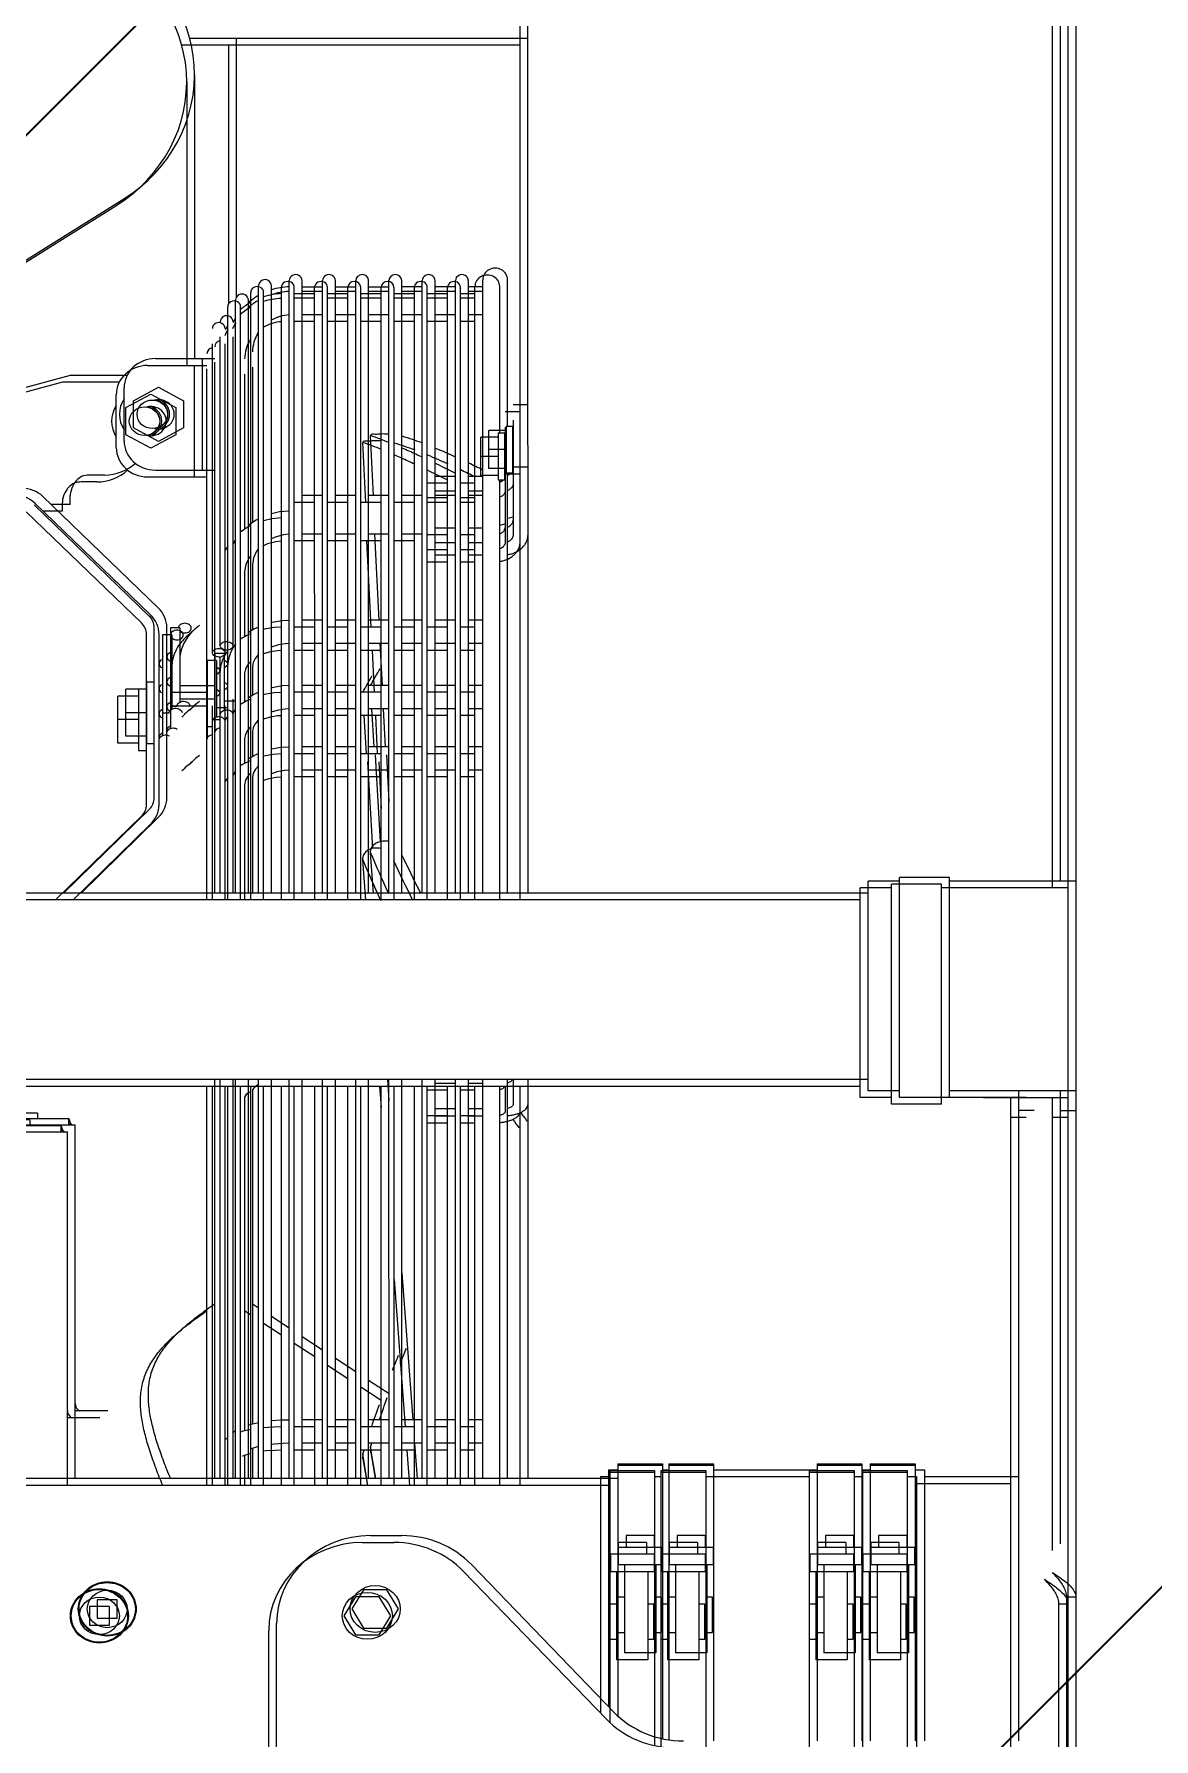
# Model space of a CAD drawing. Header units: inches. Extents: x 4821 to 127877, y 58012 to 433683.
# Drawn here: x 83558 to 84044, y 383896 to 384636 of the extents above; entities that cross this region are included whole.
import ezdxf

# ---------------------------------------------------------------- set-up
doc = ezdxf.new("R2010")
doc.units = ezdxf.units.IN
doc.header["$MEASUREMENT"] = 0
for name, color, linetype in [('A-FURN-FIXD', 10, 'Continuous'), ('A-WALL', 53, 'Continuous'), ('Cloums$0$A-COL-HAT', 8, 'Continuous'), ('EMG - ELEC - ID', 26, 'Continuous'), ('NECB-COLUM', 50, 'Continuous')]:
    doc.layers.add(name, color=color, linetype=linetype)

# ---------------------------------------------------------------- blocks, each defined once
blk = doc.blocks.new('COL BASEMT')
at = {"layer": 'Cloums$0$A-COL-HAT'}
h = blk.add_hatch(dxfattribs=at)
h.set_pattern_fill('ANSI31', color=256, scale=500)
h.set_pattern_definition([(45, (1452118.876, 42013.15), (-44.194174, 44.194174), [])])
h.paths.add_polyline_path([(1693546.85, 345625.99), (1693946.85, 345625.99), (1693950.94, 348875.93), (1693546.85, 348875.93)])
h.paths.add_polyline_path([(1688721.85, 335900.88), (1689121.55, 335900.88), (1689121.85, 337327.04), (1693949.19, 337326.96), (1693946.85, 345125.99), (1693546.85, 345125.99), (1693546.85, 337726.97), (1688721.85, 337727.04)])
h.paths.add_polyline_path([(1641271.85, 335200.88), (1640873.67, 335200.88), (1640871.85, 323973.06), (1689121.85, 323973.08), (1689121.4, 335200.88), (1688721.85, 335200.88), (1688721.85, 324373.08), (1641271.85, 324373.06)])
edge = h.paths.add_edge_path()
edge.add_line((1636446.85, 345125.99), (1636046.85, 345125.99))
edge.add_line((1636046.85, 345125.99), (1636049.02, 337698.91))
edge.add_arc((1626263.14, 338211.03), 9799.28, 305.315023, 357.004292, ccw=False)
edge.add_line((1631927.82, 330214.96), (1632171.53, 329896.4))
edge.add_arc((1626336.78, 338141.43), 10100.73, 305.285859, 355.375183)
edge.add_line((1636404.63, 337327), (1640874.01, 337327))
edge.add_line((1640874.01, 337327), (1640873.78, 335900.88))
edge.add_line((1640873.78, 335900.88), (1641271.85, 335900.88))
edge.add_line((1641271.85, 335900.88), (1641271.85, 337725.88))
edge.add_line((1641271.85, 337725.88), (1636446.85, 337725.88))
edge.add_line((1636446.85, 337725.88), (1636446.85, 345125.99))
h.paths.add_polyline_path([(1636046.85, 345625.99), (1636446.85, 345625.99), (1636446.85, 348875.93), (1636048.92, 348875.93)])
blk = doc.blocks.new('A$C0e128a0b')
at = {"layer": 'A-FURN-FIXD'}
for p, q in [((-224.04, 3082.46), (1275.95, 3082.46)), ((199.76, 3082.46), (199.76, 3053.39)), ((271.94, 3082.46), (271.94, 3053.39)), ((278.65, 3077.08), (278.65, 3082.46)), ((446.08, 3079.23), (446.08, 3082.46)), ((-224.04, 3077.08), (199.76, 3077.08)), ((271.94, 3077.08), (427.78, 3077.08)), ((446.08, 3079.23), (605.83, 3079.23)), ((199.74, 3068.1), (199.74, 3039.02)), ((271.91, 3068.1), (271.91, 3039.02)), ((271.91, 3062.71), (495.65, 3062.71)), ((278.62, 3062.71), (278.62, 3068.1)), ((404.8, 3062.71), (404.8, 3030.41)), ((198.48, 3039.02), (198.48, 3021.8)), ((274.18, 3039.02), (198.48, 3039.02)), ((274.18, 3039.02), (274.18, 3021.8)), ((400.26, 3027.18), (495.65, 3027.18)), ((400.26, 3011.78), (400.26, 3027.18)), ((400.78, 3011.78), (400.78, 3027.18)), ((402.33, 3030.41), (495.65, 3030.41)), ((402.33, 3027.18), (402.33, 3030.41)), ((274.18, 3021.8), (198.48, 3021.8)), ((199.74, 3021.8), (199.74, 3011.03)), ((271.91, 3021.8), (271.91, 3011.03)), ((424.99, 3024.33), (424.99, 3014.64)), ((424.99, 3024.33), (429.03, 3024.33)), ((429.03, 3027.02), (429.03, 3011.94)), ((429.03, 3027.02), (435.08, 3027.02)), ((435.08, 3027.02), (435.08, 3011.94)), ((435.08, 3024.87), (465.37, 3024.87)), ((446.19, 3026.86), (446.19, 3024.87)), ((458.3, 3026.86), (446.19, 3026.86)), ((458.3, 3024.87), (458.3, 3026.86)), ((465.37, 3024.87), (465.37, 3014.1)), ((271.91, 3011.03), (199.74, 3011.03)), ((267.96, 2716.31), (267.96, 3011.03)), ((400.26, 3011.78), (495.65, 3011.78)), ((402.33, 3008.88), (402.33, 3011.78)), ((424.99, 3014.64), (429.03, 3014.64)), ((429.03, 3011.94), (435.08, 3011.94)), ((435.08, 3014.1), (465.37, 3014.1)), ((446.19, 3014.1), (446.19, 3011.78)), ((458.3, 3011.78), (458.3, 3014.1)), ((400.26, 3008.88), (495.65, 3008.88)), ((400.26, 2993.48), (400.26, 3008.88)), ((400.78, 2993.48), (400.78, 3008.88)), ((424.99, 3006.02), (424.99, 2996.33)), ((424.99, 3006.02), (429.03, 3006.02)), ((429.03, 3008.71), (429.03, 2993.64)), ((429.03, 3008.71), (435.08, 3008.71)), ((435.08, 3008.71), (435.08, 2993.64)), ((435.08, 3006.56), (465.37, 3006.56)), ((446.19, 3008.55), (446.19, 3006.56)), ((458.3, 3008.55), (446.19, 3008.55)), ((458.3, 3006.56), (458.3, 3008.55)), ((465.37, 3006.56), (465.37, 2995.79)), ((400.26, 2993.48), (495.65, 2993.48)), ((402.33, 2957.84), (402.33, 2993.48)), ((424.99, 2996.33), (429.03, 2996.33)), ((429.03, 2993.64), (435.08, 2993.64)), ((435.08, 2995.79), (465.37, 2995.79)), ((446.19, 2995.79), (446.19, 2993.48)), ((458.3, 2993.48), (458.3, 2995.79)), ((400.26, 2942.44), (400.26, 2957.84)), ((400.26, 2957.84), (495.65, 2957.84)), ((400.78, 2942.44), (400.78, 2957.84)), ((429.03, 2957.68), (429.03, 2942.6)), ((429.03, 2957.68), (435.08, 2957.68)), ((435.08, 2957.68), (435.08, 2942.6)), ((446.19, 2957.52), (446.19, 2955.53)), ((458.3, 2957.52), (446.19, 2957.52)), ((458.3, 2955.53), (458.3, 2957.52)), ((424.99, 2954.99), (424.99, 2945.3)), ((424.99, 2954.99), (429.03, 2954.99)), ((435.08, 2955.53), (465.37, 2955.53)), ((465.37, 2955.53), (465.37, 2944.76)), ((424.99, 2945.3), (429.03, 2945.3)), ((400.26, 2942.44), (495.25, 2942.44)), ((400.26, 2940.29), (494.78, 2940.29)), ((400.26, 2924.89), (400.26, 2940.29)), ((400.78, 2924.89), (400.78, 2940.29)), ((402.33, 2940.29), (402.33, 2942.44)), ((429.03, 2942.6), (435.08, 2942.6)), ((429.03, 2940.13), (429.03, 2925.05)), ((429.03, 2940.13), (435.08, 2940.13)), ((435.08, 2944.76), (465.37, 2944.76)), ((435.08, 2940.13), (435.08, 2925.05)), ((446.19, 2944.76), (446.19, 2942.44)), ((446.19, 2939.97), (446.19, 2937.97)), ((458.3, 2939.97), (446.19, 2939.97)), ((458.3, 2942.44), (458.3, 2944.76)), ((458.3, 2937.97), (458.3, 2939.97)), ((424.99, 2937.44), (429.03, 2937.44)), ((424.99, 2937.44), (424.99, 2927.75)), ((435.08, 2937.97), (465.37, 2937.97)), ((465.37, 2937.97), (465.37, 2927.21)), ((424.99, 2927.75), (429.03, 2927.75)), ((400.26, 2924.89), (486.86, 2924.89)), ((402.33, 2921.66), (402.33, 2924.89)), ((402.33, 2921.66), (483.73, 2921.66)), ((405.36, 2924.89), (405.36, 2548.2)), ((429.03, 2925.05), (435.08, 2925.05)), ((485.69, 2923.56), (434.95, 2874.54)), ((435.08, 2927.21), (465.37, 2927.21)), ((446.19, 2927.21), (446.19, 2924.89)), ((458.3, 2924.89), (458.3, 2927.21)), ((203.87, 2917.91), (203.87, 2716.32)), ((203.89, 2894.03), (-192.75, 2894.03)), ((-90.34, 2777.63), (-90.34, 2894.03)), ((35.9, 2894.03), (35.9, 2888.92)), ((57.35, 2894.03), (57.35, 2888.92)), ((405.38, 2894.03), (267.99, 2894.03)), ((43.15, 2887), (-7.18, 2887)), ((41.14, 2888.92), (80.56, 2888.92)), ((43.15, 2886.5), (43.15, 2888.65)), ((43.15, 2888.65), (59.3, 2888.65)), ((43.15, 2886.5), (59.3, 2886.5)), ((44.67, 2886.5), (44.67, 2880.51)), ((47.19, 2888.92), (47.19, 2888.65)), ((51.23, 2886.5), (51.23, 2880.51)), ((55.27, 2888.92), (55.27, 2888.65)), ((57.79, 2886.5), (57.79, 2880.51)), ((59.3, 2886.5), (59.3, 2888.65)), ((203.89, 2887), (59.3, 2887)), ((267.99, 2888.92), (276.53, 2888.92)), ((405.38, 2887), (267.99, 2887)), ((57.79, 2880.51), (44.67, 2880.51)), ((203.89, 2878.45), (-7.18, 2878.45)), ((-4.81, 2873.51), (-4.81, 2878.45)), ((-3.17, 2878.45), (-3.17, 2873.51)), ((4.85, 2878.45), (4.85, 2873.51)), ((60.46, 2878.45), (60.46, 2873.51)), ((65.54, 2878.45), (65.54, 2873.51)), ((67.06, 2878.45), (67.06, 2873.51)), ((78.27, 2878.45), (78.27, 2873.51)), ((83.34, 2878.45), (83.34, 2873.51)), ((87.5, 2873.51), (87.5, 2878.45)), ((109.96, 2878.45), (109.96, 2873.51)), ((117.98, 2878.45), (117.98, 2873.51)), ((132.41, 2878.45), (132.41, 2873.51)), ((140.42, 2878.45), (140.42, 2873.51)), ((153.54, 2878.45), (153.54, 2873.51)), ((161.56, 2878.45), (161.56, 2873.51)), ((405.38, 2878.45), (267.99, 2878.45)), ((269.34, 2878.45), (269.34, 2873.51)), ((278.13, 2878.45), (278.13, 2873.51)), ((280.53, 2873.51), (280.53, 2878.45)), ((385.18, 2878.45), (385.18, 2873.51)), ((393.2, 2878.45), (393.2, 2873.51)), ((203.89, 2873.51), (-6.89, 2873.51)), ((203.89, 2869.08), (-6.89, 2869.08)), ((-4.81, 2862.07), (-4.81, 2869.08)), ((-3.17, 2869.08), (-3.17, 2862.07)), ((4.85, 2869.08), (4.85, 2862.07)), ((60.46, 2869.08), (60.46, 2862.07)), ((65.54, 2869.08), (65.54, 2862.07)), ((67.06, 2869.08), (67.06, 2862.07)), ((78.27, 2869.08), (78.27, 2862.07)), ((83.34, 2869.08), (83.34, 2862.07)), ((87.5, 2862.07), (87.5, 2869.08)), ((109.96, 2869.08), (109.96, 2862.07)), ((117.98, 2869.08), (117.98, 2862.07)), ((132.41, 2869.08), (132.41, 2862.07)), ((140.42, 2869.08), (140.42, 2862.07)), ((153.54, 2869.08), (153.54, 2862.07)), ((161.56, 2869.08), (161.56, 2862.07)), ((405.38, 2873.51), (267.99, 2873.51)), ((405.38, 2869.08), (267.99, 2869.08)), ((269.34, 2869.08), (269.34, 2862.07)), ((278.13, 2869.08), (278.13, 2862.07)), ((280.53, 2862.07), (280.53, 2869.08)), ((385.18, 2869.08), (385.18, 2862.07)), ((393.2, 2869.08), (393.2, 2862.07)), ((203.89, 2862.07), (-6.89, 2862.07)), ((203.89, 2857.65), (-6.89, 2857.65)), ((-4.81, 2850.64), (-4.81, 2857.65)), ((-3.17, 2857.65), (-3.17, 2850.64)), ((4.85, 2857.65), (4.85, 2850.64)), ((67.06, 2857.65), (67.06, 2850.64)), ((80.33, 2857.65), (80.33, 2850.64)), ((109.96, 2857.65), (109.96, 2850.64)), ((117.98, 2857.65), (117.98, 2850.64)), ((132.41, 2857.65), (132.41, 2850.64)), ((140.42, 2857.65), (140.42, 2850.64)), ((153.54, 2857.65), (153.54, 2850.64)), ((161.56, 2857.65), (161.56, 2850.64)), ((405.38, 2862.07), (267.99, 2862.07)), ((405.38, 2857.65), (267.99, 2857.65)), ((385.18, 2857.65), (385.18, 2850.64)), ((393.2, 2857.65), (393.2, 2850.64)), ((334.52, 2850.64), (385.18, 2854.42)), ((393.2, 2855.01), (405.38, 2855.92)), ((203.89, 2850.64), (-6.89, 2850.64)), ((203.89, 2846.21), (-6.89, 2846.21)), ((-4.81, 2839.2), (-4.81, 2846.21)), ((-3.17, 2846.21), (-3.17, 2839.2)), ((4.85, 2846.21), (4.85, 2839.2)), ((67.06, 2846.21), (67.06, 2839.2)), ((80.33, 2846.21), (80.33, 2839.2)), ((109.96, 2846.21), (109.96, 2839.2)), ((117.98, 2846.21), (117.98, 2839.2)), ((132.41, 2846.21), (132.41, 2839.2)), ((140.42, 2846.21), (140.42, 2839.2)), ((153.54, 2846.21), (153.54, 2839.2)), ((156.31, 2845.4), (172.45, 2846.21)), ((161.56, 2846.21), (161.56, 2839.2)), ((405.38, 2850.64), (267.99, 2850.64)), ((405.38, 2846.21), (267.99, 2846.21)), ((267.99, 2845.67), (275.25, 2846.21)), ((376.15, 2846.21), (371.55, 2839.2)), ((385.18, 2846.21), (385.18, 2839.2)), ((393.2, 2846.21), (393.2, 2839.2)), ((424.99, 2839.83), (424.99, 2850.6)), ((450.22, 2849.53), (443.66, 2845.49)), ((443.66, 2845.49), (443.66, 2837.41)), ((456.79, 2845.49), (450.22, 2849.53)), ((456.79, 2837.41), (456.79, 2845.49)), ((67.06, 2840.92), (46.45, 2839.89)), ((109.96, 2842.81), (80.33, 2841.32)), ((132.41, 2843.93), (117.98, 2843.21)), ((153.54, 2844.99), (140.42, 2844.34)), ((153.54, 2841.12), (140.42, 2840.36)), ((186.18, 2843.34), (156.31, 2841.59)), ((190.07, 2839.89), (189.3, 2839.89)), ((203.89, 2840.91), (190.07, 2839.89)), ((405.38, 2841.63), (394.53, 2839.89)), ((394.53, 2839.89), (395.57, 2839.89)), ((396.21, 2839.95), (395.56, 2839.89)), ((396.22, 2839.95), (405.38, 2841.47)), ((203.89, 2839.2), (-6.89, 2839.2)), ((203.89, 2834.78), (-6.89, 2834.78)), ((-4.81, 2827.77), (-4.81, 2834.78)), ((-3.17, 2834.78), (-3.17, 2827.77)), ((4.85, 2834.78), (4.85, 2827.77)), ((67.06, 2834.78), (67.06, 2827.77)), ((80.33, 2834.78), (80.33, 2827.77)), ((109.96, 2834.78), (109.96, 2827.77)), ((117.98, 2834.78), (117.98, 2827.77)), ((132.41, 2834.78), (132.41, 2827.77)), ((140.42, 2834.78), (140.42, 2827.77)), ((153.54, 2834.78), (153.54, 2827.77)), ((161.56, 2834.78), (161.56, 2827.77)), ((405.38, 2839.2), (267.99, 2839.2)), ((405.38, 2834.78), (267.99, 2834.78)), ((368.64, 2834.78), (364.04, 2827.77)), ((385.18, 2834.78), (385.18, 2827.77)), ((393.2, 2834.78), (393.2, 2827.77)), ((443.66, 2837.41), (450.22, 2833.37)), ((450.22, 2833.37), (456.79, 2837.41)), ((203.89, 2827.77), (-6.89, 2827.77)), ((405.38, 2827.77), (267.99, 2827.77)), ((203.89, 2823.34), (-6.89, 2823.34)), ((-4.81, 2816.33), (-4.81, 2823.34)), ((-3.17, 2823.34), (-3.17, 2816.33)), ((4.85, 2823.34), (4.85, 2816.33)), ((67.06, 2823.34), (67.06, 2816.33)), ((80.33, 2823.34), (80.33, 2816.33)), ((109.96, 2823.34), (109.96, 2816.33)), ((117.98, 2823.34), (117.98, 2816.33)), ((132.41, 2823.34), (132.41, 2816.33)), ((140.42, 2823.34), (140.42, 2816.33)), ((153.54, 2823.34), (153.54, 2816.33)), ((161.56, 2823.34), (161.56, 2816.33)), ((405.38, 2823.34), (267.99, 2823.34)), ((361.14, 2823.34), (356.54, 2816.33)), ((385.18, 2823.34), (385.18, 2816.33)), ((393.2, 2823.34), (393.2, 2816.33)), ((203.89, 2816.33), (-6.89, 2816.33)), ((405.38, 2816.33), (267.99, 2816.33)), ((203.89, 2811.91), (-6.89, 2811.91)), ((72.39, 2811.91), (72.67, 2808.55)), ((80.41, 2811.91), (80.58, 2809.93)), ((110.02, 2811.91), (110.16, 2809.41)), ((118.03, 2811.91), (118.1, 2810.52)), ((118.1, 2810.52), (118.49, 2808.19)), ((132.47, 2811.91), (132.6, 2809.41)), ((140.48, 2811.91), (140.55, 2810.52)), ((140.55, 2810.52), (140.93, 2808.19)), ((153.61, 2811.91), (153.78, 2809.03)), ((161.62, 2811.91), (161.72, 2810.22)), ((161.72, 2810.22), (162.2, 2807.62)), ((405.38, 2811.91), (267.99, 2811.91)), ((353.63, 2811.91), (349.61, 2805.79)), ((385.21, 2811.91), (385.27, 2809.14)), ((393.22, 2811.91), (393.27, 2809.78)), ((203.89, 2805.79), (-5.15, 2805.79)), ((72.67, 2808.55), (73.38, 2805.79)), ((80.58, 2809.93), (81.35, 2807.07)), ((81.35, 2807.07), (81.97, 2805.79)), ((110.16, 2809.41), (110.74, 2805.99)), ((110.74, 2805.99), (110.8, 2805.79)), ((118.49, 2808.19), (119.1, 2806.03)), ((119.1, 2806.03), (119.21, 2805.79)), ((132.6, 2809.41), (133.19, 2805.99)), ((133.19, 2805.99), (133.25, 2805.79)), ((140.93, 2808.19), (141.55, 2806.03)), ((141.55, 2806.03), (141.65, 2805.79)), ((153.78, 2809.03), (154.4, 2805.79)), ((162.2, 2807.62), (162.8, 2805.79)), ((267.99, 2806.45), (268.16, 2805.79)), ((267.99, 2806.42), (268.15, 2805.79)), ((405.38, 2805.79), (267.99, 2805.79)), ((385.27, 2809.14), (385.53, 2805.79)), ((393.27, 2809.78), (393.48, 2806.79)), ((393.48, 2806.79), (393.6, 2805.79)), ((596.59, 2807.53), (455.27, 2807.53)), ((203.89, 2801.36), (-5.15, 2801.36)), ((22.91, 2799.25), (76.34, 2799.25)), ((75.09, 2801.36), (75.49, 2800.49)), ((75.49, 2800.49), (77.31, 2797.86)), ((85.39, 2801.36), (86.21, 2800.68)), ((86.21, 2800.68), (88.47, 2799.62)), ((88.47, 2799.62), (90.89, 2799.25)), ((90.89, 2799.25), (113.32, 2799.25)), ((112.31, 2801.36), (113.03, 2799.72)), ((113.03, 2799.72), (114.18, 2797.86)), ((121.8, 2801.36), (121.99, 2801.12)), ((121.99, 2801.12), (123.19, 2800.13)), ((123.19, 2800.13), (124.47, 2799.49)), ((124.47, 2799.49), (125.87, 2799.25)), ((125.87, 2799.25), (135.77, 2799.25)), ((134.75, 2801.36), (135.48, 2799.72)), ((135.48, 2799.72), (136.63, 2797.86)), ((144.24, 2801.36), (144.44, 2801.12)), ((144.44, 2801.12), (145.64, 2800.13)), ((145.64, 2800.13), (146.92, 2799.49)), ((146.92, 2799.49), (148.31, 2799.25)), ((148.31, 2799.25), (156.92, 2799.25)), ((155.86, 2801.36), (157.31, 2798.49)), ((157.31, 2798.49), (157.76, 2797.86)), ((160.13, 2801.36), (161.24, 2800.33)), ((161.24, 2800.33), (162.66, 2799.54)), ((162.66, 2799.54), (164.2, 2799.25)), ((164.2, 2799.25), (203.89, 2799.25)), ((405.38, 2801.36), (267.99, 2801.36)), ((269.79, 2801.36), (270.23, 2800.59)), ((269.8, 2801.36), (270.24, 2800.59)), ((270.23, 2800.59), (270.99, 2799.69)), ((270.24, 2800.59), (271, 2799.69)), ((270.99, 2799.69), (271.53, 2799.31)), ((271, 2799.69), (271.53, 2799.31)), ((271.53, 2799.31), (271.72, 2799.25)), ((271.53, 2799.31), (271.72, 2799.25)), ((271.72, 2799.25), (386.58, 2799.25)), ((346.71, 2801.36), (345.32, 2799.25)), ((386.14, 2801.36), (386.69, 2798.74)), ((386.69, 2798.74), (386.96, 2797.86)), ((394.34, 2801.36), (394.65, 2800.18)), ((394.65, 2800.18), (395.02, 2799.13)), ((394.98, 2799.25), (405.38, 2799.25)), ((395.02, 2799.13), (395.27, 2798.61)), ((395.27, 2798.61), (395.31, 2798.55)), ((-90.34, 2793.68), (-1.12, 2793.68)), ((203.89, 2797.86), (-0.18, 2797.86)), ((203.89, 2793.43), (-0.18, 2793.43)), ((118.8, 2792.56), (12.5, 2792.56)), ((82.14, 2793.43), (83.52, 2792.56)), ((118.24, 2793.43), (118.75, 2793)), ((118.75, 2793), (121.04, 2791.73)), ((203.89, 2792.56), (137.12, 2792.56)), ((137.8, 2793.43), (137.8, 2789.55)), ((140.69, 2793.43), (141.2, 2793)), ((141.2, 2793), (142.14, 2792.48)), ((161.78, 2793.43), (163.16, 2792.56)), ((405.38, 2797.86), (267.99, 2797.86)), ((405.38, 2793.43), (267.99, 2793.43)), ((405.38, 2792.56), (267.99, 2792.56)), ((388.94, 2793.43), (389.4, 2792.77)), ((389.4, 2792.77), (389.63, 2792.56)), ((118.8, 2788.14), (12.5, 2788.14)), ((120.24, 2790.7), (137.8, 2790.7)), ((121.04, 2791.73), (123.43, 2790.96)), ((121.43, 2789.55), (121.43, 2786.32)), ((121.43, 2789.55), (141.04, 2789.55)), ((123.43, 2790.96), (125.87, 2790.7)), ((203.89, 2788.14), (137.12, 2788.14)), ((144.27, 2788.14), (144.27, 2786.32)), ((405.38, 2788.14), (267.99, 2788.14)), ((19.94, 2765.86), (19.94, 2786.28)), ((58.29, 2782.01), (19.94, 2782.01)), ((203.89, 2786.28), (21.14, 2786.28)), ((58.29, 2765.86), (58.29, 2786.28)), ((121.43, 2786.32), (148.37, 2786.32)), ((132.52, 2786.28), (132.52, 2774.24)), ((137.19, 2786.28), (137.19, 2774.24)), ((405.38, 2786.28), (267.99, 2786.28)), ((-77.67, 2779.32), (19.94, 2779.32)), ((29.79, 2766.94), (34.45, 2775.55)), ((34.45, 2775.55), (43.78, 2775.55)), ((43.78, 2775.55), (48.44, 2766.94)), ((171.06, 2769.79), (112.52, 2769.79)), ((112.59, 2774.24), (112.59, 2771.01)), ((112.59, 2774.24), (138.16, 2774.24)), ((112.59, 2771.01), (147.24, 2771.01)), ((139.61, 2773.32), (139.61, 2771.01)), ((34.45, 2758.33), (29.79, 2766.94)), ((48.44, 2766.94), (43.78, 2758.33)), ((105.66, 2766.76), (67.41, 2727.17)), ((108.52, 2763.72), (70.26, 2724.13)), ((171.06, 2765.48), (112.52, 2765.48)), ((131.19, 2762.79), (131.19, 2765.48)), ((152.39, 2762.79), (152.39, 2765.48)), ((203.87, 2734.2), (175.06, 2763.72)), ((203.87, 2740.3), (177.91, 2766.76)), ((43.78, 2758.33), (34.45, 2758.33)), ((131.19, 2762.79), (152.39, 2762.79)), ((133.71, 2762.79), (133.71, 2755.65)), ((141.79, 2762.79), (141.79, 2755.65)), ((149.86, 2762.79), (149.86, 2755.65)), ((31.01, 2649.34), (-35.01, 2754.97)), ((25.71, 2756.13), (25.71, 2736.55)), ((48.2, 2755.1), (30.03, 2755.1)), ((149.86, 2755.65), (133.71, 2755.65)), ((453.43, 2752.7), (447.02, 2752.7)), ((447.02, 2752.7), (447.02, 2745.86)), ((453.43, 2745.86), (453.43, 2752.7)), ((60.03, 2748.4), (60.03, 2743.01)), ((382.03, 2749.48), (382.03, 2738.26)), ((447.02, 2745.86), (453.43, 2745.86)), ((25.71, 2736.55), (47.41, 2656.32)), ((70.12, 2736.55), (67.09, 2736.55)), ((70.12, 2736.55), (70.12, 2730.07)), ((281.59, 2736.1), (281.59, 2688.88)), ((283.61, 2736.1), (281.59, 2736.1)), ((283.52, 2736.1), (283.02, 2736.62)), ((405.36, 2738.26), (283.61, 2738.26)), ((283.61, 2686.99), (283.61, 2738.26)), ((279.57, 2725.34), (281.59, 2725.34)), ((279.57, 2725.34), (279.57, 2691.96))]:
    blk.add_line(p, q, dxfattribs=at)
for centre, major_axis, start_param, end_param in [((465.37, 2947.5), (0, -32.3), 0.735869, 1.570796), ((-7.18, 2882.73), (0, 4.27), 0, 3.141593), ((-6.89, 2871.29), (0, 2.21), 0, 3.141593), ((455.27, 2850.6), (0, -32.3), 3.877461, 4.712389), ((-6.89, 2859.86), (0, 2.21), 0, 3.141593), ((-6.89, 2848.42), (0, -2.21), 3.141593, 6.283185), ((450.22, 2841.45), (0, 8.61), 3.926991, 10.210176), ((455.27, 2839.83), (0, -32.3), 4.712389, 6.283185), ((-6.89, 2836.99), (0, -2.21), 3.141593, 6.283185), ((-6.89, 2825.56), (0, 2.21), 0, 3.141593), ((-6.89, 2814.12), (0, 2.21), 0, 3.141593), ((16.02, 2812.93), (0, 22.22), 1.616604, 1.897846), ((17.66, 2812.93), (0, -22.22), -1.524484, -1.24126), ((17.66, 2812.93), (0, 13.67), 1.646444, 2.125031), ((-5.15, 2803.57), (0, 2.21), 0, 3.141593), ((16.02, 2812.93), (0, 22.22), 2.118136, 2.315867), ((17.66, 2812.93), (0, -22.22), -1.021475, -0.822261), ((17.66, 2812.93), (0, -13.67), -0.547252, 0), ((-0.18, 2795.65), (0, 2.21), 0, 3.141593), ((7.25, 2790.35), (0, 2.21), 0, 3.141593), ((16.02, 2812.93), (0, 22.22), 2.640539, 2.729818), ((17.66, 2812.93), (0, -22.22), -0.50408, -0.391847), ((15.89, 2788.49), (0, -2.21), -1.40879, 0), ((-77.67, 2724.62), (0, 54.7), -0.987045, 2.163051), ((39.11, 2766.94), (0, 5.38), 4.443259, 8.123093), ((39.11, 2764.81), (0, -5.24), 0.785398, 7.068583), ((39.11, 2764.81), (0, -5.92), 2.007804, 4.275359), ((39.11, 2764.81), (0, -5.38), 1.766209, 4.516957), ((112.52, 2759.45), (0, 10.34), 0, 0.785398), ((171.06, 2759.45), (0, 10.34), -0.785398, 0), ((30.03, 2765.86), (0, 10.77), 1.570796, 3.141593), ((48.2, 2765.86), (0, 10.77), 3.141593, 4.712389), ((112.52, 2759.45), (0, -6.03), 3.141593, 3.926991), ((171.06, 2759.45), (0, 6.03), -0.785398, 0), ((45.89, 2748.4), (0, -15.07), 1.570796, 2.348745), ((450.22, 2749.28), (0, -9.96), 0.785398, 7.068583), ((450.22, 2749.28), (0, -9.69), 0.785398, 7.068583), ((39.11, 2764.81), (0, -11.31), -0.533088, 0.533088), ((450.22, 2749.28), (0, -6.87), 2.356194490116049, 8.639379797295632), ((66.08, 2743.01), (0, 6.46), 1.570796, 1.938004), ((65.9, 2743.69), (0, -6.56), -1.096263, -0.706235), ((379.51, 2741.49), (0, 3.23), 3.141593, 4.135222), ((66.96, 2744.92), (0, 8.23), 2.427599, 2.60727), ((67.55, 2745.92), (0, -9.4), -0.537671, -0.16602), ((67.12, 2743.49), (0, 6.94), 2.982218, 3.137029), ((281.65, 2736.1), (0, 0.0651), 1.050743, 1.585683), ((281.67, 2736.09), (0, -0.0816), 3.808922, 4.178545), ((281.71, 2736.04), (0, 0.155), 0.37768, 0.661513), ((281.77, 2735.88), (0, -0.325), 3.431915, 3.532659), ((281.84, 2735.64), (0, -0.571), 3.370077, 3.430621), ((281.98, 2734.96), (0, 1.27), 0.189445, 0.226325), ((275.87, 2768.65), (0, -33.04), 0.19112, 0.196689), ((270.53, 2797.1), (0, -62.06), 0.197173, 0.200648), ((272.06, 2789.86), (0, 54.64), 3.339448, 3.341773), ((280.06, 2747.93), (0, 11.85), 3.339682, 3.350362), ((281.33, 2741.53), (0, -5.31), 0.208795, 0.232646), ((281.78, 2739.52), (0, -3.24), 0.23152, 0.290697), ((282.11, 2738.34), (0, 2), 3.431398, 3.480014), ((282.36, 2737.6), (0, -1.22), 0.336438, 0.416078), ((282.51, 2737.24), (0, -0.828), 0.413064, 0.548845), ((282.64, 2737.02), (0, -0.571), 0.544672, 0.794509), ((286.64, 2732.87), (0, 5.38), 0.649105, 0.800344), ((74.26, 2719.87), (0, 10.34), 0.785398, 1.570796)]:
    blk.add_ellipse(centre, major_axis=major_axis, ratio=0.9375, start_param=start_param, end_param=end_param, dxfattribs=at)
for points, knots in [([(437.63, 3074.38), (438.19, 3075.22), (439.27, 3076.84), (440.91, 3079.07), (442.56, 3080.89), (444.26, 3082.13), (445.51, 3082.46), (446.08, 3082.46)], [0, 0, 0, 0, 2.859248, 5.537903, 7.895227, 9.879858, 11.594107, 11.594107, 11.594107, 11.594107]), ([(437.63, 3074.38), (438.19, 3074.89), (439.29, 3075.88), (440.95, 3077.23), (442.63, 3078.33), (444.34, 3079.05), (445.52, 3079.23), (446.08, 3079.23)], [0, 0, 0, 0, 2.176605, 4.268868, 6.216947, 8.009279, 9.698187, 9.698187, 9.698187, 9.698187]), ([(203.87, 3011.03), (203.87, 3009.79), (203.87, 2993.01), (203.87, 2961.97), (203.87, 2932.16), (203.87, 2917.91)], [0, 0, 0, 0, 3.456187, 46.761652, 86.488701, 86.488701, 86.488701, 86.488701]), ([(87.39, 2887), (87.32, 2887.48), (87.11, 2888.43), (86.6, 2889.77), (85.91, 2891), (85.05, 2892.06), (84.06, 2892.92), (82.96, 2893.56), (81.78, 2893.95), (80.97, 2894.03), (80.56, 2894.03)], [0, 0, 0, 0, 1.347218, 2.698295, 4.022521, 5.315535, 6.576565, 7.808783, 9.019173, 10.217786, 10.217786, 10.217786, 10.217786]), ([(280.47, 2887), (280.43, 2887.48), (280.31, 2888.41), (280.03, 2889.74), (279.63, 2890.96), (279.15, 2892.01), (278.58, 2892.88), (277.95, 2893.53), (277.26, 2893.94), (276.76, 2894.03), (276.53, 2894.03)], [0, 0, 0, 0, 1.32399, 2.61037, 3.810065, 4.902862, 5.877099, 6.733622, 7.491037, 8.190013, 8.190013, 8.190013, 8.190013]), ([(57.69, 2888.92), (57.89, 2888.92), (58.26, 2888.87), (58.6, 2888.74), (58.74, 2888.67)], [0, 0, 0, 0, 0.617979, 1.073636, 1.073636, 1.073636, 1.073636]), ([(59.31, 2888.27), (59.35, 2888.24), (59.55, 2888.05), (59.88, 2887.65), (60.09, 2887.22), (60.18, 2887)], [0, 0, 0, 0, 0.140612, 0.806715, 1.470323, 1.470323, 1.470323, 1.470323]), ([(65.26, 2887.01), (65.2, 2887.14), (65.07, 2887.44), (64.81, 2887.87), (64.49, 2888.26), (64.17, 2888.56), (63.87, 2888.76), (63.62, 2888.88), (63.47, 2888.92), (63.41, 2888.92)], [0, 0, 0, 0, 0.399911, 0.930625, 1.41013, 1.836041, 2.189185, 2.462754, 2.649632, 2.649632, 2.649632, 2.649632]), ([(74.83, 2887.01), (74.79, 2887.34), (74.66, 2887.99), (74.47, 2888.62), (74.36, 2888.93)], [0, 0, 0, 0, 0.94831, 1.846447, 1.846447, 1.846447, 1.846447]), ([(74.84, 2888.92), (75.04, 2888.92), (75.44, 2888.9), (76.03, 2888.79), (76.57, 2888.58), (77.06, 2888.28), (77.48, 2887.89), (77.78, 2887.45), (77.93, 2887.14), (77.98, 2887.01)], [0, 0, 0, 0, 0.602322, 1.186031, 1.751311, 2.306597, 2.849945, 3.405489, 3.8093, 3.8093, 3.8093, 3.8093]), ([(80.56, 2888.92), (80.77, 2888.92), (81.19, 2888.86), (81.79, 2888.6), (82.32, 2888.19), (82.76, 2887.65), (82.97, 2887.22), (83.06, 2887)], [0, 0, 0, 0, 0.617979, 1.245782, 1.890911, 2.557014, 3.220622, 3.220622, 3.220622, 3.220622]), ([(267.99, 2888.67), (268.06, 2888.64), (268.26, 2888.53), (268.57, 2888.28), (268.87, 2887.87), (269.06, 2887.44), (269.14, 2887.14), (269.18, 2887.01)], [0, 0, 0, 0, 0.211709, 0.674105, 1.13548, 1.630542, 2.009585, 2.009585, 2.009585, 2.009585]), ([(276.53, 2888.92), (276.65, 2888.92), (276.91, 2888.85), (277.26, 2888.58), (277.56, 2888.16), (277.8, 2887.62), (277.92, 2887.22), (277.97, 2887)], [0, 0, 0, 0, 0.36268, 0.77287, 1.257038, 1.819998, 2.430867, 2.430867, 2.430867, 2.430867]), ([(50.72, 2862.14), (51.22, 2863.34), (52.21, 2865.67), (53.24, 2867.99), (53.75, 2869.13)], [0, 0, 0, 0, 3.637274, 7.146929, 7.146929, 7.146929, 7.146929]), ([(53.88, 2857.67), (53.55, 2856.95), (52.47, 2854.64), (51.42, 2852.32), (50.72, 2850.72)], [0, 0, 0, 0, 2.252542, 7.1803, 7.1803, 7.1803, 7.1803]), ([(45.93, 2846.21), (45.92, 2845.86), (45.89, 2844.84), (45.87, 2843.17), (46.13, 2841.72), (45.84, 2839.91), (46.34, 2839.89)], [0, 0, 0, 0, 0.98981, 2.859762, 4.417446, 5.906985, 5.906985, 5.906985, 5.906985]), ([(186.12, 2846.23), (186.05, 2845.87), (185.94, 2844.84), (186.11, 2843.17), (186.9, 2841.04), (188.36, 2839.9), (189.3, 2839.89)], [0, 0, 0, 0, 1.010314, 2.890574, 4.589392, 7.381854, 7.381854, 7.381854, 7.381854]), ([(118.8, 2792.56), (119.26, 2792.56), (120.23, 2791.69), (120.38, 2790.44), (120.22, 2789.79), (120.21, 2789.75)], [0, 0, 0, 0, 1.384033, 3.140822, 3.243586, 3.243586, 3.243586, 3.243586]), ([(142.13, 2792.53), (141.75, 2792.41), (140.97, 2791.6), (140.67, 2789.76), (141.65, 2788.14), (142.37, 2788.14)], [0, 0, 0, 0, 1.159985, 2.92063, 5.058764, 5.058764, 5.058764, 5.058764]), ([(118.8, 2788.14), (118.33, 2788.14), (117.36, 2789.01), (117.19, 2790.55), (117.53, 2791.44), (117.68, 2791.71)], [0, 0, 0, 0, 1.383951, 3.140778, 4.006874, 4.006874, 4.006874, 4.006874]), ([(125.59, 2790.47), (125.8, 2790.31), (126.05, 2790.01), (126.23, 2789.68), (126.27, 2789.58)], [0, 0, 0, 0, 0.763959, 1.074962, 1.074962, 1.074962, 1.074962]), ([(132.61, 2790.7), (133.08, 2790.7), (133.61, 2790.2), (133.88, 2789.68), (133.92, 2789.58)], [0, 0, 0, 0, 1.384928, 1.695815, 1.695815, 1.695815, 1.695815]), ([(147.03, 2788.13), (147.04, 2788.09), (147.19, 2787.33), (147.68, 2786.39), (148.36, 2786.29)], [0, 0, 0, 0, 0.126561, 2.17412, 2.17412, 2.17412, 2.17412]), ([(111.79, 2781.05), (111.9, 2780.89), (112.62, 2779.92), (114.05, 2778.29), (116.28, 2776.49), (118.68, 2775.18), (121.12, 2774.42), (122.76, 2774.23), (123.53, 2774.22)], [0, 0, 0, 0, 0.563998, 3.447007, 6.197198, 8.837084, 11.399272, 13.709716, 13.709716, 13.709716, 13.709716]), ([(137.91, 2781.05), (138.02, 2780.89), (138.69, 2779.98), (139.43, 2779.12), (140.09, 2778.48)], [0, 0, 0, 0, 0.563998, 3.232046, 3.232046, 3.232046, 3.232046]), ([(156.58, 2781.04), (157, 2780.42), (157.91, 2779.23), (158.95, 2778.18), (159.49, 2777.69)], [0, 0, 0, 0, 2.144894, 4.25038, 4.25038, 4.25038, 4.25038]), ([(405.38, 2771.07), (403.44, 2770.27), (399.57, 2768.73), (393.84, 2766.69), (388.31, 2765.05), (383.03, 2763.9), (377.88, 2763.32), (372.78, 2763.5), (367.82, 2764.65), (363.27, 2766.82), (359.32, 2769.64), (355.9, 2772.8), (352.82, 2776.16), (349.89, 2779.77), (347.39, 2783.17), (345.86, 2785.38), (345.25, 2786.27)], [0, 0, 0, 0, 6.18029, 12.289794, 17.943586, 23.225799, 28.282091, 33.297162, 38.325654, 43.272853, 48.02638, 52.4108, 56.688874, 61.115055, 65.686488, 68.754993, 68.754993, 68.754993, 68.754993]), ([(112.69, 2778.16), (112.47, 2778.16), (112.02, 2778.06), (111.48, 2777.54), (111.12, 2776.81), (111.04, 2776.25), (111.04, 2775.97)], [0, 0, 0, 0, 0.639229, 1.330748, 2.085319, 2.881465, 2.881465, 2.881465, 2.881465]), ([(111.04, 2775.97), (111.04, 2775.68), (111.12, 2775.12), (111.48, 2774.39), (111.96, 2773.92), (112.34, 2773.81), (112.49, 2773.79)], [0, 0, 0, 0, 0.796146, 1.550717, 2.242236, 2.682942, 2.682942, 2.682942, 2.682942]), ([(114.34, 2775.97), (114.34, 2776.25), (114.26, 2776.81), (113.9, 2777.54), (113.36, 2778.06), (112.91, 2778.16), (112.69, 2778.16)], [0, 0, 0, 0, 0.796146, 1.550717, 2.242236, 2.881465, 2.881465, 2.881465, 2.881465]), ([(113.7, 2774.21), (113.75, 2774.27), (113.97, 2774.54), (114.26, 2775.12), (114.34, 2775.68), (114.34, 2775.97)], [0, 0, 0, 0, 0.235554, 0.990125, 1.786271, 1.786271, 1.786271, 1.786271]), ([(121.09, 2771), (121.17, 2770.8), (121.39, 2770.39), (121.72, 2770.07), (121.93, 2769.96)], [0, 0, 0, 0, 0.600413, 1.292473, 1.292473, 1.292473, 1.292473]), ([(122.56, 2769.81), (122.78, 2769.81), (123.24, 2769.91), (123.74, 2770.39), (123.95, 2770.8), (124.03, 2771)], [0, 0, 0, 0, 0.64006, 1.33212, 1.932533, 1.932533, 1.932533, 1.932533]), ([(129.69, 2771), (129.77, 2770.8), (129.98, 2770.39), (130.49, 2769.92), (130.94, 2769.79), (131.16, 2769.79)], [0, 0, 0, 0, 0.600683, 1.293284, 1.938117, 1.938117, 1.938117, 1.938117]), ([(131.16, 2769.79), (131.38, 2769.79), (131.83, 2769.92), (132.18, 2770.25), (132.33, 2770.44)], [0, 0, 0, 0, 0.644833, 1.337434, 1.337434, 1.337434, 1.337434]), ([(138.32, 2771), (138.39, 2770.8), (138.61, 2770.39), (139.11, 2769.92), (139.57, 2769.79), (139.79, 2769.79)], [0, 0, 0, 0, 0.600863, 1.294003, 1.939642, 1.939642, 1.939642, 1.939642]), ([(139.79, 2769.79), (140, 2769.79), (140.46, 2769.92), (140.97, 2770.39), (141.18, 2770.8), (141.26, 2771)], [0, 0, 0, 0, 0.645639, 1.33878, 1.939642, 1.939642, 1.939642, 1.939642]), ([(146.77, 2770.44), (146.92, 2770.25), (147.27, 2769.92), (147.72, 2769.79), (147.94, 2769.79)], [0, 0, 0, 0, 0.694216, 1.341462, 1.341462, 1.341462, 1.341462])]:
    blk.add_open_spline(points, degree=3, knots=knots, dxfattribs=at)
for points in [[(279.42, 2891.51), (280.39, 2892.23), (281.35, 2892.95), (282.31, 2893.67)], [(55.8, 2873.58), (56.58, 2875.24), (57.37, 2876.89), (58.17, 2878.53)], [(59.44, 2869.13), (58.28, 2866.8), (57.13, 2864.46), (56, 2862.12)], [(46.53, 2850.66), (47.26, 2853.06), (48.09, 2855.42), (48.97, 2857.75)], [(204.03, 2857.16), (199.53, 2854.89), (194.99, 2852.69), (190.43, 2850.56)], [(365.7, 2850.1), (363.98, 2850.79), (362.26, 2851.49), (360.54, 2852.21)], [(48.85, 2846.3), (47.99, 2844.19), (47.19, 2842.05), (46.45, 2839.89)], [(190.07, 2839.89), (194.59, 2841.77), (199.07, 2843.74), (203.52, 2845.81)], [(203.52, 2845.81), (203.7, 2845.9), (203.88, 2845.98), (204.06, 2846.07)], [(385.05, 2842.96), (382.52, 2843.81), (380, 2844.7), (377.49, 2845.6)], [(132.44, 2839.89), (130.49, 2840.93), (128.55, 2842.02), (126.64, 2843.16)], [(394.53, 2839.89), (394.08, 2840.03), (393.63, 2840.17), (393.17, 2840.31)], [(117.68, 2791.71), (117.91, 2792.13), (118.34, 2792.56), (118.8, 2792.56)], [(120.21, 2789.75), (120.03, 2789.04), (119.49, 2788.14), (118.8, 2788.14)], [(123.7, 2789.55), (123.92, 2790.09), (124.41, 2790.7), (124.96, 2790.7)], [(124.96, 2790.7), (125.18, 2790.7), (125.41, 2790.6), (125.59, 2790.47)], [(131.35, 2789.55), (131.57, 2790.09), (132.06, 2790.7), (132.61, 2790.7)], [(124.96, 2786.28), (124.92, 2786.28), (124.87, 2786.28), (124.83, 2786.29)], [(125.09, 2786.29), (125.05, 2786.28), (125, 2786.28), (124.96, 2786.28)], [(132.61, 2786.28), (132.57, 2786.28), (132.52, 2786.28), (132.48, 2786.29)], [(132.74, 2786.29), (132.7, 2786.28), (132.66, 2786.28), (132.61, 2786.28)], [(140.27, 2786.28), (140.2, 2786.28), (140.12, 2786.29), (140.06, 2786.3)], [(140.4, 2786.29), (140.35, 2786.28), (140.31, 2786.28), (140.27, 2786.28)], [(147.93, 2786.28), (147.88, 2786.28), (147.84, 2786.28), (147.79, 2786.29)], [(148.06, 2786.29), (148.01, 2786.28), (147.97, 2786.28), (147.93, 2786.28)], [(148.22, 2786.33), (148.17, 2786.31), (148.11, 2786.3), (148.06, 2786.29)], [(148.36, 2786.29), (148.4, 2786.28), (148.45, 2786.28), (148.49, 2786.28)], [(137.83, 2775.53), (137.83, 2776.45), (138.51, 2777.74), (139.37, 2777.74)], [(138.2, 2774.26), (137.98, 2774.64), (137.83, 2775.09), (137.83, 2775.53)], [(140.09, 2778.48), (140.15, 2778.42), (140.2, 2778.37), (140.26, 2778.32)], [(140.26, 2778.32), (140.48, 2778.11), (140.71, 2777.9), (140.94, 2777.7)], [(112.49, 2773.79), (112.52, 2773.78), (112.56, 2773.78), (112.59, 2773.78)], [(121.93, 2769.96), (122.12, 2769.86), (122.35, 2769.81), (122.56, 2769.81)], [(132.33, 2770.44), (132.45, 2770.61), (132.56, 2770.8), (132.63, 2771)], [(138.64, 2773.67), (138.47, 2773.84), (138.32, 2774.05), (138.2, 2774.26)], [(139.37, 2773.32), (139.1, 2773.32), (138.84, 2773.48), (138.64, 2773.67)], [(146.46, 2771), (146.54, 2770.8), (146.64, 2770.61), (146.77, 2770.44)], [(147.05, 2772.01), (147.05, 2772.46), (147.22, 2772.91), (147.44, 2773.3)], [(147.28, 2771.03), (147.15, 2771.33), (147.05, 2771.67), (147.05, 2772.01)], [(148.59, 2769.79), (148.01, 2769.79), (147.52, 2770.46), (147.28, 2771.03)], [(147.94, 2769.79), (148.07, 2769.79), (148.21, 2769.82), (148.34, 2769.86)]]:
    blk.add_open_spline(points, degree=3, dxfattribs=at)

msp = doc.modelspace()

# ---------------------------------------------------------------- hatches: boundary and pattern name
at = {"layer": 'A-WALL'}
h = msp.add_hatch(dxfattribs=at)
h.set_pattern_fill('ANSI36', color=3, scale=250)
h.set_pattern_definition([(45, (-1206225.3, -363005.7), (420.9495, 1543.4815), [1984.375, -396.875, 0, -396.875])])
h.paths.add_polyline_path([(86321.51, 396060.39), (78773.72, 396060.36), (78773.72, 379510.37), (86321.51, 379510.37)])
h.paths.add_polyline_path([(35926.89, 396110.37), (28823.73, 396110.37), (28823.73, 387310.43), (35926.89, 387310.43)])
h = msp.add_hatch(dxfattribs=at)
h.set_pattern_fill('ANSI36', color=3, scale=250)
h.set_pattern_definition([(45, (-1206228.7, -363008.7), (420.9495, 1543.4815), [1984.375, -396.875, 0, -396.875])])
h.paths.add_polyline_path([(86318.11, 396057.41), (78770.32, 396057.38), (78770.32, 379507.39), (86318.11, 379507.39)])
h.paths.add_polyline_path([(35923.49, 396107.39), (28820.33, 396107.39), (28820.33, 387307.45), (35923.49, 387307.44)])

# ---------------------------------------------------------------- block references
at = {"layer": 'EMG - ELEC - ID', "xscale": 1.260932877019967, "yscale": 1.260932877019967, "zscale": 1.260932877019967, "rotation": 270.0008681710996}
for p in [(80123.35, 384519.79), (80119.95, 384516.81)]:
    msp.add_blockref('A$C0e128a0b', p, dxfattribs=at)
at = {"layer": 'NECB-COLUM'}
for p in [(-1607623.13, 42184.44), (-1607626.53, 42181.46)]:
    msp.add_blockref('COL BASEMT', p, dxfattribs=at)

doc.saveas('drawing.dxf')
